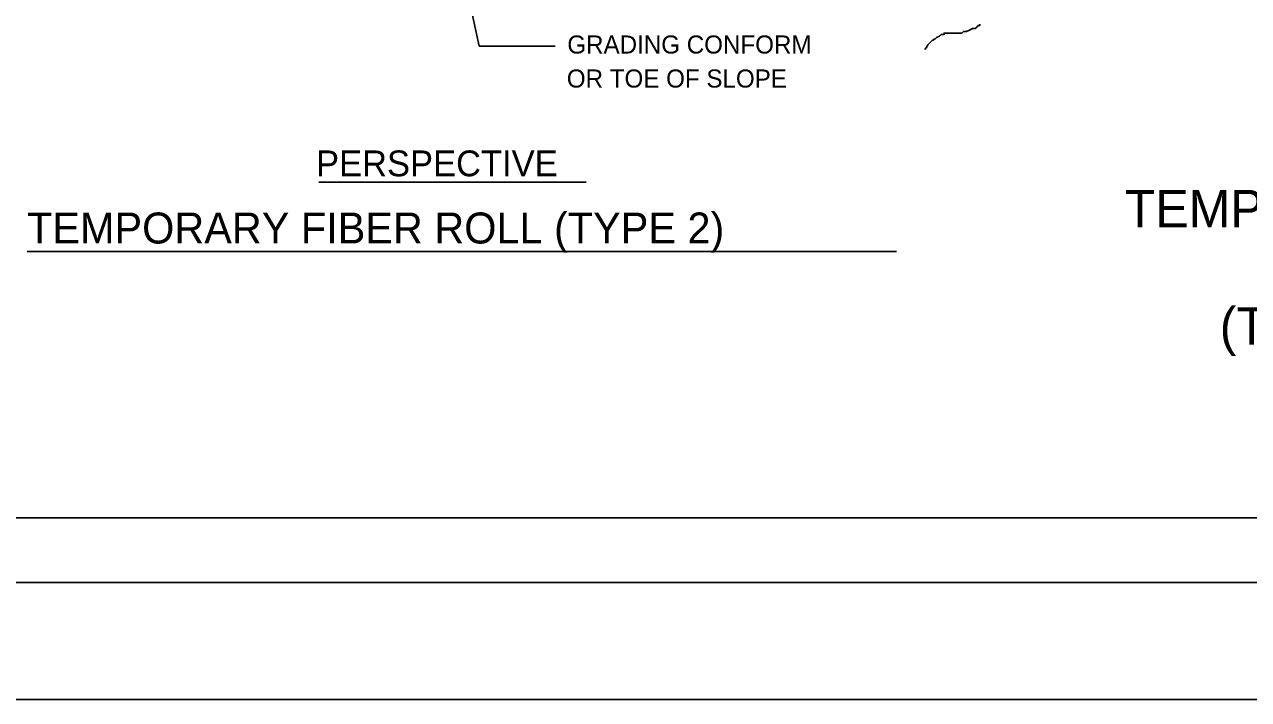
# Model space of a CAD drawing. Extents: x -894 to 866, y -476 to 714.
# Drawn here: x -52.5 to 421.8, y -476.4 to -214.9 of the extents above; entities that cross this region are included whole.
import ezdxf

# ---------------------------------------------------------------- set-up
doc = ezdxf.new("R2010")
doc.units = 0
for name, color, linetype in [('1 Control', 7, 'Continuous'), ('10 Sheet Format', 7, 'Continuous'), ('57 Undefined', 7, 'Continuous'), ('60 Nongeo Data', 7, 'Continuous')]:
    doc.layers.add(name, color=color, linetype=linetype)

msp = doc.modelspace()

# ---------------------------------------------------------------- linework, layer by layer
at = {"layer": '1 Control'}
for p, q in [((61.5, -276.05), (165.12, -276.05)), ((-51.43, -302.82), (285.39, -302.82))]:
    msp.add_line(p, q, dxfattribs=at)
at = {"layer": '10 Sheet Format'}
for p, q in [((-813.45, -406.04), (811.55, -406.04)), ((-863.46, -431.04), (836.55, -431.04))]:
    msp.add_line(p, q, dxfattribs=at)
for points in [[(-894.04, 713.56), (865.96, 713.56), (865.96, -476.44), (-894.04, -476.44)], [(-863.46, -431.04), (836.55, -431.04), (836.55, 668.96), (-863.46, 668.96)]]:
    msp.add_lwpolyline(points, close=True, dxfattribs=at)
at = {"layer": '57 Undefined'}
for q in [(114.55, -180.72), (153.19, -223.24)]:
    msp.add_line((123.74, -223.24), q, dxfattribs=at)
at = {"layer": '60 Nongeo Data'}
msp.add_lwpolyline([(296.35, -224.55), (296.92, -223.97), (297.5, -222.82), (298.08, -222.24), (299.23, -221.09), (300.38, -220.51), (300.96, -219.93), (302.11, -219.36), (302.69, -218.78), (303.27, -218.78), (303.84, -218.78), (303.84, -218.2), (304.42, -218.2), (305.57, -218.2), (307.3, -218.2), (309.04, -218.2), (310.77, -218.2), (311.34, -217.62), (311.92, -217.62), (312.5, -217.62), (313.65, -217.05), (314.8, -216.47), (315.96, -216.47), (316.53, -215.89), (317.11, -215.32), (317.69, -215.32), (317.69, -214.74)], dxfattribs=at)

# ---------------------------------------------------------------- texts
at = {"layer": '10 Sheet Format'}
for s, p in [('TEMPORARY WATER POLLUTION', (373.85, -293.49)), ('(TEMPORARY FIBER ROLL)', (410.67, -338.98))]:
    msp.add_text(s, height=14.5, dxfattribs=at).set_placement(p)
at = {"layer": '57 Undefined'}
for s, height, p in [('GRADING CONFORM', 7, (157.84, -226.15)), ('OR TOE OF SLOPE', 7, (157.65, -239.33)), ('PERSPECTIVE', 10, (60.48, -273.71)), ('TEMPORARY FIBER ROLL (TYPE 2)', 12, (-51.49, -299.75))]:
    msp.add_text(s, height=height, dxfattribs=at).set_placement(p)

doc.saveas('drawing.dxf')
